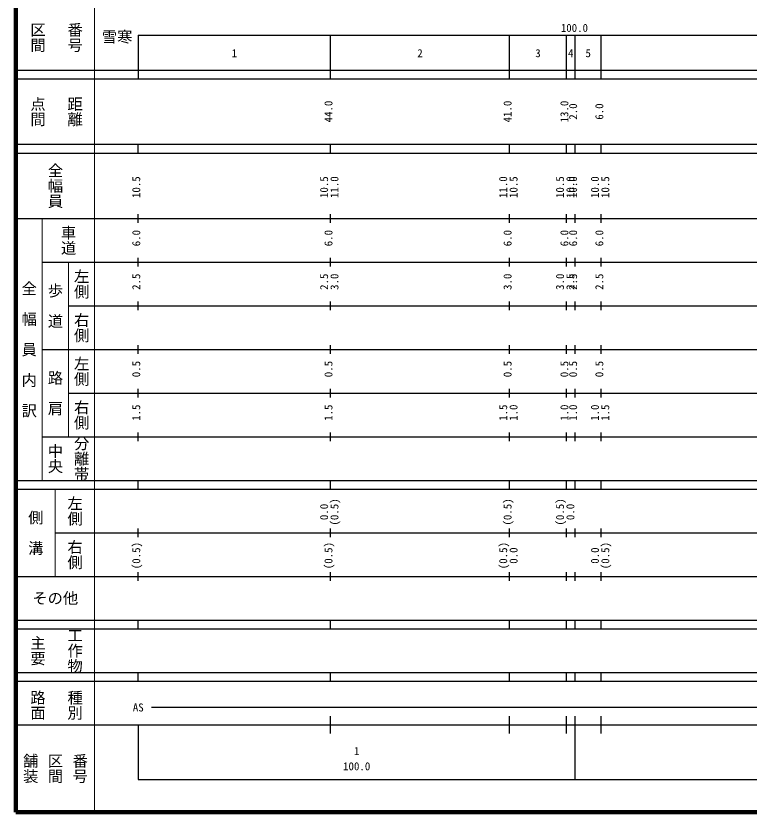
# Model space of a CAD drawing. Units: millimetres, scale not verified. Extents: x 40000 to 680000, y 20000 to 380000.
# Drawn here: x 40000 to 207822, y 20000 to 202409 of the extents above; entities that cross this region are included whole.
import ezdxf
from ezdxf.enums import TextEntityAlignment as Align

# ---------------------------------------------------------------- set-up
doc = ezdxf.new("R2010")
doc.units = ezdxf.units.MM
doc.header["$LTSCALE"] = 1000
doc.layers.add('M-TTL', color=2, linetype='Continuous', lineweight=140)
doc.layers.add('M-TTL-BAND', color=7, linetype='Continuous', lineweight=25)
doc.styles.add('@ＭＳ ゴシック', font='')
doc.styles.add('ＭＳ ゴシック', font='')
doc.styles.get('@ＭＳ ゴシック').set_extended_font_data('@MS Gothic')
doc.styles.get('ＭＳ ゴシック').set_extended_font_data('MS Gothic')

msp = doc.modelspace()

# ---------------------------------------------------------------- linework, layer by layer
at = {"layer": 'M-TTL'}
for p, q in [((40000, 380000), (40000, 20000)), ((40000, 20000), (680000, 20000))]:
    msp.add_line(p, q, dxfattribs=at)
at = {"layer": 'M-TTL-BAND', "lineweight": 13}
for p, q in [((58000, 370000), (58000, 20000)), ((46000, 96000), (46000, 156000)), ((52000, 146000), (52000, 106000)), ((49000, 94000), (49000, 74000))]:
    msp.add_line(p, q, dxfattribs=at)
at = {"layer": 'M-TTL-BAND'}
for p, q in [((68000, 198000), (579000, 198000)), ((68000, 198000), (68000, 188000)), ((112000, 188000), (112000, 198000)), ((153000, 188000), (153000, 198000)), ((166000, 188000), (166000, 198000)), ((168000, 188000), (168000, 198000)), ((174000, 188000), (174000, 198000)), ((40000, 190000), (579000, 190000)), ((40000, 188000), (579000, 188000)), ((40000, 173000), (579000, 173000)), ((68000, 171000), (68000, 173000)), ((112000, 171000), (112000, 173000)), ((153000, 171000), (153000, 173000)), ((166000, 171000), (166000, 173000)), ((168000, 171000), (168000, 173000)), ((174000, 171000), (174000, 173000)), ((40000, 171000), (579000, 171000)), ((68000, 155000), (68000, 157000)), ((112000, 155000), (112000, 157000)), ((153000, 155000), (153000, 157000)), ((166000, 155000), (166000, 157000)), ((168000, 155000), (168000, 157000)), ((174000, 155000), (174000, 157000)), ((40000, 156000), (579000, 156000)), ((46000, 146000), (579000, 146000)), ((68000, 145000), (68000, 147000)), ((112000, 145000), (112000, 147000)), ((153000, 145000), (153000, 147000)), ((166000, 145000), (166000, 147000)), ((168000, 145000), (168000, 147000)), ((174000, 145000), (174000, 147000)), ((68000, 135000), (68000, 137000)), ((112000, 135000), (112000, 137000)), ((153000, 135000), (153000, 137000)), ((166000, 135000), (166000, 137000)), ((168000, 135000), (168000, 137000)), ((174000, 135000), (174000, 137000)), ((52000, 136000), (579000, 136000)), ((46000, 126000), (579000, 126000)), ((68000, 125000), (68000, 127000)), ((112000, 125000), (112000, 127000)), ((153000, 125000), (153000, 127000)), ((166000, 125000), (166000, 127000)), ((168000, 125000), (168000, 127000)), ((174000, 125000), (174000, 127000)), ((68000, 115000), (68000, 117000)), ((112000, 115000), (112000, 117000)), ((153000, 115000), (153000, 117000)), ((166000, 115000), (166000, 117000)), ((168000, 115000), (168000, 117000)), ((174000, 115000), (174000, 117000)), ((52000, 116000), (579000, 116000)), ((46000, 106000), (579000, 106000)), ((68000, 105000), (68000, 107000)), ((112000, 105000), (112000, 107000)), ((153000, 105000), (153000, 107000)), ((166000, 105000), (166000, 107000)), ((168000, 105000), (168000, 107000)), ((174000, 105000), (174000, 107000)), ((40000, 96000), (579000, 96000)), ((68000, 94000), (68000, 96000)), ((112000, 94000), (112000, 96000)), ((153000, 94000), (153000, 96000)), ((166000, 94000), (166000, 96000)), ((168000, 94000), (168000, 96000)), ((174000, 94000), (174000, 96000)), ((40000, 94000), (579000, 94000)), ((49000, 84000), (579000, 84000)), ((68000, 83000), (68000, 85000)), ((112000, 83000), (112000, 85000)), ((153000, 83000), (153000, 85000)), ((166000, 83000), (166000, 85000)), ((168000, 83000), (168000, 85000)), ((174000, 83000), (174000, 85000)), ((68000, 73000), (68000, 75000)), ((112000, 73000), (112000, 75000)), ((153000, 73000), (153000, 75000)), ((166000, 73000), (166000, 75000)), ((168000, 73000), (168000, 75000)), ((174000, 73000), (174000, 75000)), ((40000, 74000), (579000, 74000)), ((40000, 64000), (579000, 64000)), ((68000, 62000), (68000, 64000)), ((112000, 62000), (112000, 64000)), ((153000, 62000), (153000, 64000)), ((166000, 62000), (166000, 64000)), ((168000, 62000), (168000, 64000)), ((174000, 62000), (174000, 64000)), ((40000, 62000), (579000, 62000)), ((40000, 52000), (579000, 52000)), ((68000, 50000), (68000, 52000)), ((112000, 50000), (112000, 52000)), ((153000, 50000), (153000, 52000)), ((166000, 50000), (166000, 52000)), ((168000, 50000), (168000, 52000)), ((174000, 50000), (174000, 52000)), ((40000, 50000), (579000, 50000)), ((71000, 44000), (384700, 44000)), ((112000, 38000), (112000, 42000)), ((153000, 38000), (153000, 42000)), ((166000, 38000), (166000, 42000)), ((168000, 27500), (168000, 42000)), ((174000, 38000), (174000, 42000)), ((40000, 40000), (579000, 40000)), ((68000, 40000), (68000, 27500)), ((68000, 27500), (579000, 27500))]:
    msp.add_line(p, q, dxfattribs=at)

# ---------------------------------------------------------------- texts
at = {"layer": 'M-TTL-BAND', "style": '@ＭＳ ゴシック'}
for s, p in [('番号', (53500, 197500)), ('区間', (45000, 197500)), ('点間', (45000, 180500)), ('距離', (53500, 180500)), ('全幅員', (49000, 163500)), ('車道', (52000, 151000)), ('左側', (55000, 141000)), ('全\u3000幅\u3000員\u3000内\u3000訳', (43000, 126000)), ('歩\u3000道', (49000, 136000)), ('右側', (55000, 131000)), ('左側', (55000, 121000)), ('路\u3000肩', (49000, 116000)), ('右側', (55000, 111000)), ('分離帯', (55000, 101000)), ('中央', (49000, 101000)), ('左側', (53500, 89000)), ('側\u3000溝', (44500, 84000)), ('右側', (53500, 79000)), ('主要', (45000, 57000)), ('工作物', (53500, 57000)), ('路面', (45000, 44500)), ('種別', (53500, 44500)), ('舗装', (43333, 30000)), ('区間', (49000, 30000)), ('番号', (54667, 30000))]:
    msp.add_text(s, height=2566, rotation=270, dxfattribs=at).set_placement(p, align=Align.MIDDLE_CENTER)
at = {"layer": 'M-TTL-BAND', "style": 'ＭＳ ゴシック'}
for s, p in [('雪寒', (63151, 197610)), ('その他', (49000, 69000))]:
    msp.add_text(s, height=2566, dxfattribs=at).set_placement(p, align=Align.MIDDLE_CENTER)
for s, p in [('100.0', (167844, 198195)), ('1', (90000, 192405)), ('2', (132500, 192405)), ('3', (159500, 192405)), ('4', (167000, 192405)), ('5', (171000, 192405)), ('AS', (68000, 42500)), ('1', (118000, 32523)), ('100.0', (118000, 29033))]:
    msp.add_text(s, height=1833, dxfattribs=at).set_placement(p, align=Align.BOTTOM_CENTER)
for s, p in [('44.0', (113000, 180500)), ('41.0', (154000, 180500)), ('13.0', (167000, 180500)), ('2.0', (169000, 180500)), ('6.0', (175000, 180500)), ('10.5', (69000, 163174)), ('10.5', (112000, 163174)), ('11.0', (114370, 163174)), ('11.0', (153000, 163174)), ('10.5', (155370, 163174)), ('10.5', (166000, 163174)), ('10.0', (168370, 163174)), ('10.0', (169000, 163174)), ('10.0', (174000, 163174)), ('10.5', (176370, 163174)), ('6.0', (69000, 151500)), ('6.0', (113000, 151500)), ('6.0', (154000, 151500)), ('6.0', (167000, 151500)), ('6.0', (169000, 151500)), ('6.0', (175000, 151500)), ('2.5', (69000, 141500)), ('2.5', (112000, 141500)), ('3.0', (114370, 141500)), ('3.0', (154000, 141500)), ('3.0', (166000, 141500)), ('2.5', (168370, 141500)), ('2.5', (169000, 141500)), ('2.5', (175000, 141500)), ('0.5', (69000, 121500)), ('0.5', (113000, 121500)), ('0.5', (154000, 121500)), ('0.5', (167000, 121500)), ('0.5', (169000, 121500)), ('0.5', (175000, 121500)), ('1.5', (69000, 111500)), ('1.5', (113000, 111500)), ('1.5', (153000, 111500)), ('1.0', (155370, 111500)), ('1.0', (167000, 111500)), ('1.0', (169000, 111500)), ('1.0', (174000, 111500)), ('1.5', (176370, 111500)), ('(0.5)', (114370, 88764)), ('(0.5)', (154000, 88764)), ('(0.5)', (166000, 88764)), ('0.0', (112000, 88764)), ('0.0', (168370, 88764)), ('(0.5)', (69000, 78764)), ('(0.5)', (113000, 78764)), ('(0.5)', (153000, 78764)), ('0.0', (155370, 78764)), ('0.0', (174000, 78764)), ('(0.5)', (176370, 78764))]:
    msp.add_text(s, height=1833, rotation=90, dxfattribs=at).set_placement(p, align=Align.BOTTOM_CENTER)

doc.saveas('drawing.dxf')
